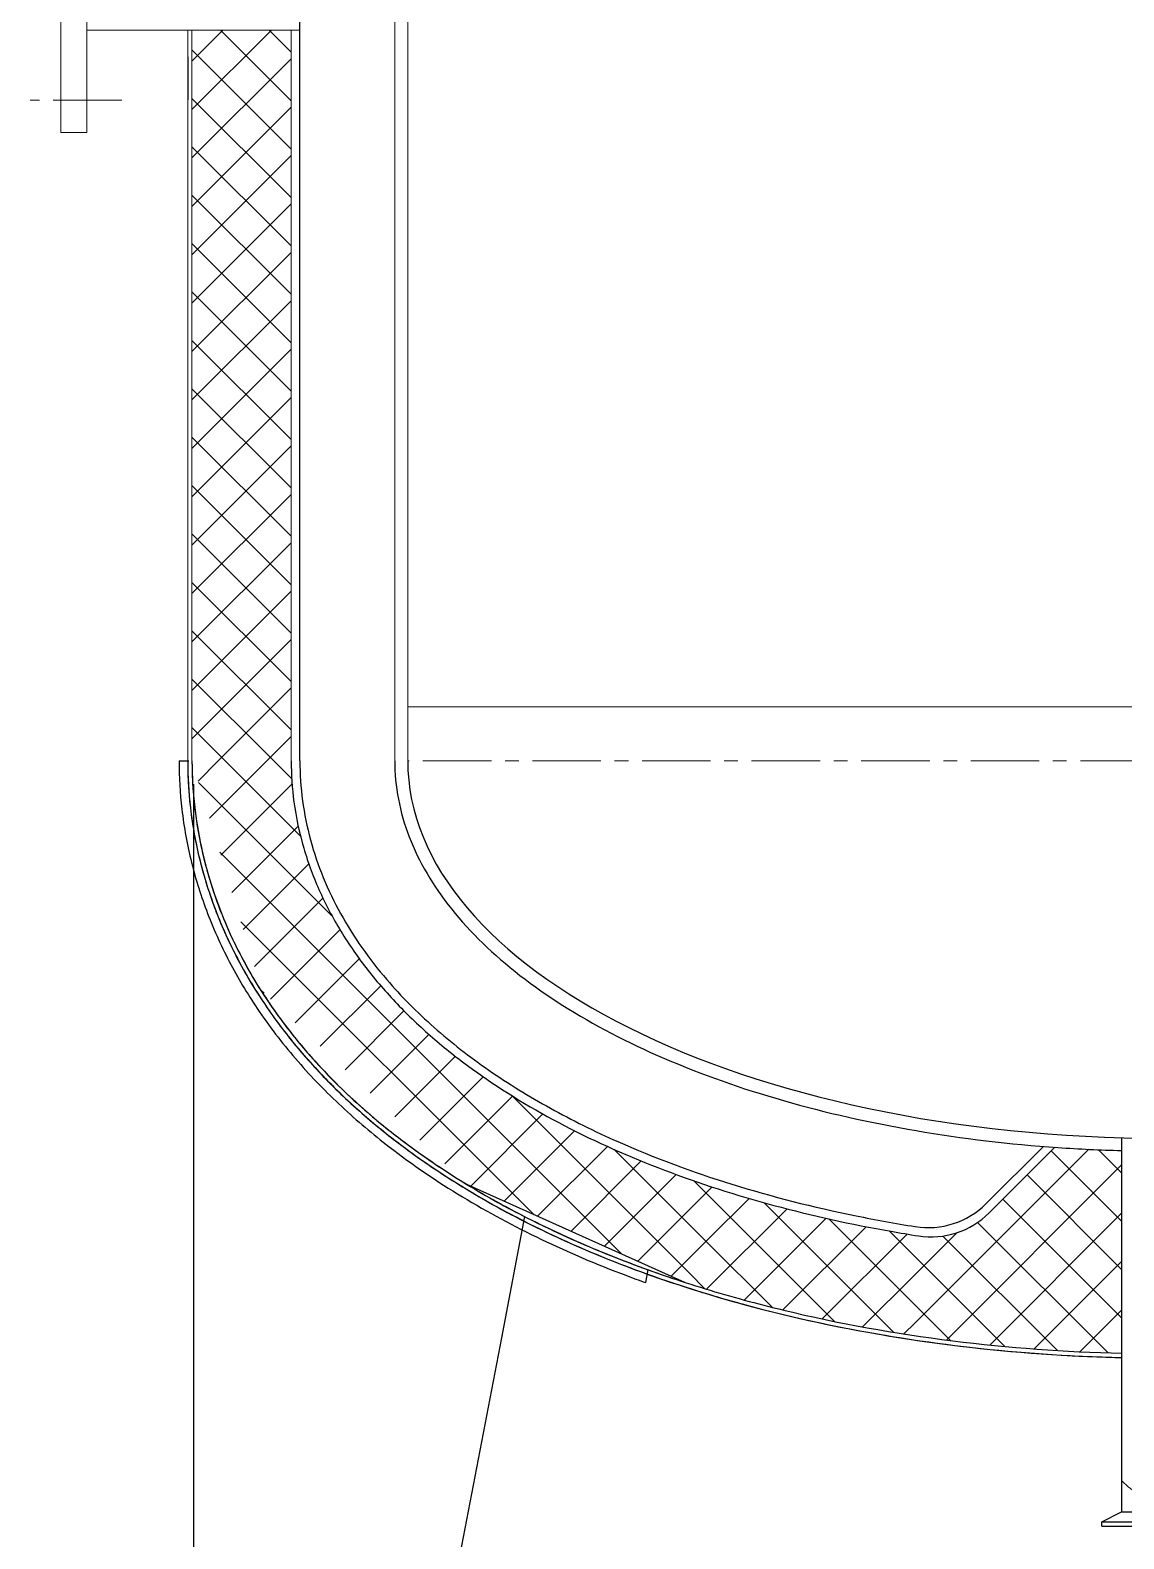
# Model space of a CAD drawing. Header units: millimetres. Extents: x 753 to 1784, y 2613 to 4263.
# Drawn here: x 753 to 1260, y 2971 to 3671 of the extents above; entities that cross this region are included whole.
import ezdxf

# ---------------------------------------------------------------- set-up
doc = ezdxf.new("R2010")
doc.units = ezdxf.units.MM
doc.linetypes.add('CENTER', pattern=[50.8, 31.75, -6.35, 6.35, -6.35])
doc.layers.get('0').update_dxf_attribs({"lineweight": 25})
for name, color, linetype, lineweight in [('02-粗实线(白)', 7, 'Continuous', 25), ('03-部面线(青)', 4, 'Continuous', 9), ('cen', 1, 'CENTER', 9), ('RAHMEN025', 7, 'Continuous', 15), ('图层1', 7, 'Continuous', 15), ('粗实线层', 7, 'Continuous', 15)]:
    doc.layers.add(name, color=color, linetype=linetype, lineweight=lineweight)
doc.layers.add('图层2', color=7, linetype='Continuous')

msp = doc.modelspace()

# ---------------------------------------------------------------- hatches: boundary and pattern name
at = {"layer": '03-部面线(青)'}
h = msp.add_hatch(dxfattribs=at)
h.set_pattern_fill('ANSI37', color=256, scale=5, style=0)
h.paths.add_polyline_path([(874.09, 3671.23), (828.09, 3671.23), (828.09, 3638.9), (828.09, 3332.3), (874.09, 3332.3)])
h = msp.add_hatch(dxfattribs=at)
h.set_pattern_fill('ANSI37', color=256, scale=5, style=0)
edge = h.paths.add_edge_path()
edge.add_spline(control_points=[(896.29, 3254.62), (893.06, 3260.04), (890.12, 3265.62), (884.52, 3278), (881.96, 3284.84), (877.87, 3298.85), (876.33, 3306.01), (874.5, 3319.56), (874.07, 3325.93), (874.07, 3332.3)], knot_values=[3.141593, 3.141593, 3.141593, 3.141593, 3.208735, 3.208735, 3.286323, 3.286323, 3.36391, 3.36391, 3.431436, 3.431436, 3.431436, 3.431436], degree=3, periodic=0)
edge.add_line((874.07, 3332.3), (828.09, 3332.3))
edge.add_line((828.09, 3332.3), (860.88, 3224.49))
edge.add_spline(control_points=[(860.88, 3224.49), (863.13, 3220.99), (865.48, 3217.57), (868.75, 3213.05), (869.61, 3211.88), (870.47, 3210.73)], knot_values=[3.453214, 3.453214, 3.453214, 3.453214, 3.488469, 3.488469, 3.500835, 3.500835, 3.500835, 3.500835], degree=3, periodic=0)
edge.add_line((860.88, 3224.49), (896.29, 3254.62))
h = msp.add_hatch(dxfattribs=at)
h.set_pattern_fill('ANSI37', color=256, scale=5, style=0)
edge = h.paths.add_edge_path()
edge.add_spline(control_points=[(979.09, 3175.36), (972.47, 3179.4), (966.09, 3183.61), (953.6, 3192.53), (947.52, 3197.25), (935.92, 3207.08), (930.4, 3212.2), (919.96, 3222.85), (915.05, 3228.39), (905.9, 3239.91), (901.67, 3245.89), (897.31, 3252.93), (896.8, 3253.77), (896.29, 3254.62)], knot_values=[3.431436, 3.431436, 3.431436, 3.431436, 3.50673, 3.50673, 3.584318, 3.584318, 3.661905, 3.661905, 3.739493, 3.739493, 3.817081, 3.817081, 3.827526, 3.827526, 3.827526, 3.827526], degree=3, periodic=0)
edge.add_line((896.29, 3254.62), (861.23, 3224.79))
edge.add_line((861.23, 3224.79), (955.34, 3135.99))
edge.add_line((955.34, 3135.99), (979.09, 3175.36))
h = msp.add_hatch(dxfattribs=at)
h.set_pattern_fill('ANSI37', color=256, scale=5, style=0)
edge = h.paths.add_edge_path()
edge.add_spline(control_points=[(1079.03, 3131.55), (1068.12, 3134.9), (1057.48, 3138.54), (1030.93, 3148.63), (1015.46, 3155.5), (993.38, 3166.98), (986.11, 3171.07), (979.09, 3175.36)], knot_values=[3.827526, 3.827526, 3.827526, 3.827526, 3.926455, 3.926455, 4.08163, 4.08163, 4.161511, 4.161511, 4.161511, 4.161511], degree=3, periodic=0)
edge.add_line((979.09, 3175.36), (955.34, 3135.99))
edge.add_line((955.34, 3135.99), (1056.35, 3090.5))
edge.add_line((1056.35, 3090.5), (1079.03, 3131.55))
h = msp.add_hatch(dxfattribs=at)
h.set_pattern_fill('ANSI37', color=256, scale=5, style=0)
edge = h.paths.add_edge_path()
edge.add_spline(control_points=[(1259.09, 3151.56), (1249.19, 3151.83), (1239.31, 3152.3), (1229.02, 3153.02), (1228.55, 3153.05), (1228.09, 3153.08)], knot_values=[4.570277, 4.570277, 4.570277, 4.570277, 4.654557, 4.654557, 4.658539, 4.658539, 4.658539, 4.658539], degree=3, periodic=0)
edge.add_line((1228.09, 3153.08), (1197.65, 3122.64))
edge.add_arc((1170.78, 3149.51), 38, 261.01576, 315, ccw=False)
edge.add_spline(control_points=[(1164.89, 3111.97), (1164.38, 3112.05), (1163.88, 3112.13), (1163.37, 3112.21)], knot_values=[4.404034, 4.404034, 4.404034, 4.404034, 4.408211, 4.408211, 4.408211, 4.408211], degree=3, periodic=0)
edge.add_line((1163.37, 3112.21), (1163.37, 3065.69))
edge.add_spline(control_points=[(1163.37, 3065.69), (1169.15, 3064.83), (1174.96, 3064.03), (1206.56, 3060.08), (1232.78, 3058.16), (1259.09, 3057.53)], knot_values=[4.422705, 4.422705, 4.422705, 4.422705, 4.467409, 4.467409, 4.664876, 4.664876, 4.664876, 4.664876], degree=3, periodic=0)
edge.add_line((1259.09, 3057.53), (1259.09, 3151.56))
h = msp.add_hatch(dxfattribs=at)
h.set_pattern_fill('ANSI37', color=256, scale=5, style=0)
edge = h.paths.add_edge_path()
edge.add_spline(control_points=[(1163.37, 3112.21), (1159.62, 3112.81), (1155.88, 3113.44), (1133.58, 3117.37), (1115.43, 3121.39), (1091.51, 3127.84), (1085.23, 3129.65), (1079.03, 3131.55)], knot_values=[4.161511, 4.161511, 4.161511, 4.161511, 4.192613, 4.192613, 4.347788, 4.347788, 4.404034, 4.404034, 4.404034, 4.404034], degree=3, periodic=0)
edge.add_line((1079.03, 3131.55), (1056.35, 3090.5))
edge.add_spline(control_points=[(1056.35, 3090.5), (1059.55, 3089.46), (1062.78, 3088.44), (1077.93, 3083.8), (1090.08, 3080.49), (1122.29, 3072.71), (1142.66, 3068.78), (1163.37, 3065.69)], knot_values=[4.135776, 4.135776, 4.135776, 4.135776, 4.16288, 4.16288, 4.262564, 4.262564, 4.422705, 4.422705, 4.422705, 4.422705], degree=3, periodic=0)
edge.add_line((1163.37, 3065.69), (1163.37, 3112.21))

# ---------------------------------------------------------------- linework, layer by layer
for p, q in [((878.09, 3332.3), (878.09, 3722.77)), ((822.09, 3332.3), (826.65, 3332.3)), ((828.82, 3321.55), (828.82, 3110.31)), ((1196.25, 3126.93), (1222.8, 3153.48)), ((1197.65, 3122.64), (1228.09, 3153.08)), ((955.34, 3135.99), (1056.35, 3090.5)), ((982.32, 3120.92), (971.55, 3064.67)), ((828.82, 3110.31), (828.82, 2674.08)), ((1038.43, 3090.28), (1039.6, 3096.24)), ((971.55, 3064.67), (896.8, 2674.08))]:
    msp.add_line(p, q)
for centre, start in [((1169.38, 3153.8), 260.89727), ((1170.78, 3149.51), 261.0799)]:
    msp.add_arc(centre, 38, start, 315)
msp.add_ellipse((1278.09, 3332.3), major_axis=(350, 0), ratio=0.5, start_param=3.141593, end_param=6.283185)
for points, knots in [([(822.09, 3332.3), (822.09, 3324.8), (822.53, 3317.3), (824.37, 3301.51), (825.88, 3293.25), (829.89, 3277.1), (832.39, 3269.21), (838.45, 3253.38), (842.06, 3245.48), (850.09, 3230.31), (854.52, 3223.03), (864.85, 3207.89), (870.88, 3200.15), (883.67, 3185.46), (890.43, 3178.52), (904.57, 3165.36), (911.94, 3159.14), (930.36, 3144.92), (941.67, 3137.24), (965.22, 3122.99), (977.46, 3116.43), (1002.74, 3104.31), (1015.79, 3098.76), (1032.26, 3092.52), (1035.33, 3091.39), (1038.43, 3090.28)], [3.1415927, 3.1415927, 3.1415927, 3.1415927, 3.1997692, 3.1997692, 3.2651765, 3.2651765, 3.3305837, 3.3305837, 3.4004542, 3.4004542, 3.4703247, 3.4703247, 3.5523554, 3.5523554, 3.634386, 3.634386, 3.7164167, 3.7164167, 3.8323107, 3.8323107, 3.9482047, 3.9482047, 4.0640986, 4.0640986, 4.0904976, 4.0904976, 4.0904976, 4.0904976]), ([(826.09, 3332.3), (826.09, 3325), (826.51, 3317.71), (828.29, 3302.35), (829.75, 3294.32), (833.68, 3278.39), (836.17, 3270.51), (842.02, 3255.24), (845.39, 3247.84), (852.84, 3233.59), (856.93, 3226.74), (865.73, 3213.58), (870.43, 3207.28), (880.33, 3195.2), (885.54, 3189.42), (896.39, 3178.35), (902.03, 3173.06), (913.7, 3162.93), (919.72, 3158.09), (935.92, 3145.96), (946.36, 3139.01), (968.04, 3126.04), (979.28, 3120.03), (1002.47, 3108.85), (1014.42, 3103.69), (1038.96, 3094.17), (1051.55, 3089.82), (1084.25, 3079.74), (1104.75, 3074.55), (1146.72, 3066.01), (1168.19, 3062.65), (1211.7, 3057.76), (1233.75, 3056.23), (1256.94, 3055.58), (1258.01, 3055.55), (1259.09, 3055.53)], [3.141593, 3.141593, 3.141593, 3.141593, 3.199376, 3.199376, 3.264304, 3.264304, 3.330902, 3.330902, 3.397499, 3.397499, 3.464097, 3.464097, 3.530694, 3.530694, 3.597292, 3.597292, 3.663889, 3.663889, 3.730487, 3.730487, 3.837876, 3.837876, 3.945264, 3.945264, 4.052653, 4.052653, 4.160042, 4.160042, 4.325673, 4.325673, 4.491304, 4.491304, 4.656935, 4.656935, 4.664995, 4.664995, 4.664995, 4.664995]), ([(826.09, 3332.3), (826.09, 3323.98), (826.64, 3315.67), (828.9, 3298.5), (830.71, 3289.7), (835.47, 3272.51), (838.41, 3264.16), (845.26, 3248.03), (849.16, 3240.26), (857.76, 3225.37), (862.45, 3218.24), (871.3, 3206.21), (875.33, 3201.18), (885.4, 3189.51), (891.61, 3183.03), (904.58, 3170.71), (911.34, 3164.86), (924.08, 3154.73), (929.99, 3150.35), (942.11, 3141.95), (948.32, 3137.92), (964.91, 3127.82), (975.51, 3122.02), (997.37, 3111.19), (1008.63, 3106.16), (1031.73, 3096.84), (1043.58, 3092.55), (1067.78, 3084.68), (1080.14, 3081.1), (1116.27, 3071.81), (1140.59, 3066.99), (1190.19, 3059.75), (1215.47, 3057.35), (1246.97, 3055.89), (1253.03, 3055.67), (1259.09, 3055.53)], [3.141593, 3.141593, 3.141593, 3.141593, 3.20744, 3.20744, 3.279118, 3.279118, 3.350797, 3.350797, 3.422476, 3.422476, 3.494154, 3.494154, 3.548984, 3.548984, 3.625993, 3.625993, 3.703001, 3.703001, 3.766242, 3.766242, 3.829484, 3.829484, 3.931532, 3.931532, 4.033579, 4.033579, 4.135627, 4.135627, 4.237675, 4.237675, 4.428639, 4.428639, 4.619603, 4.619603, 4.664995, 4.664995, 4.664995, 4.664995]), ([(828.09, 3332.3), (828.09, 3325.08), (828.51, 3317.85), (830.17, 3303.54), (831.4, 3296.45), (834.64, 3282.53), (836.63, 3275.7), (841.3, 3262.38), (843.97, 3255.89), (849.9, 3243.3), (853.16, 3237.2), (860.17, 3225.4), (863.93, 3219.71), (871.87, 3208.73), (876.05, 3203.44), (887.13, 3190.5), (894.28, 3183.12), (909.29, 3169.17), (917.16, 3162.6), (933.52, 3150.18), (942.01, 3144.33), (959.55, 3133.29), (968.61, 3128.1), (991.64, 3115.98), (1005.93, 3109.42), (1030.73, 3099.4), (1040.99, 3095.62), (1051.44, 3092.12)], [3.1415927, 3.1415927, 3.1415927, 3.1415927, 3.1994054, 3.1994054, 3.2572181, 3.2572181, 3.3150308, 3.3150308, 3.3728435, 3.3728435, 3.4306563, 3.4306563, 3.488469, 3.488469, 3.5462817, 3.5462817, 3.6351695, 3.6351695, 3.7240572, 3.7240572, 3.812945, 3.812945, 3.9018327, 3.9018327, 4.0329192, 4.0329192, 4.121889, 4.121889, 4.121889, 4.121889]), ([(828.09, 3332.3), (828.09, 3323.78), (828.67, 3315.28), (830.72, 3300.29), (831.96, 3293.79), (834.49, 3283.42), (835.58, 3279.5), (837.99, 3271.76), (839.31, 3267.95), (842.44, 3259.69), (844.3, 3255.27), (848.3, 3246.63), (850.44, 3242.39), (857.39, 3229.66), (862.62, 3221.48), (872.45, 3207.96), (876.87, 3202.43), (886.09, 3191.79), (890.91, 3186.68), (902.99, 3174.79), (910.43, 3168.21), (924.14, 3157.18), (930.29, 3152.6), (946.07, 3141.6), (955.93, 3135.43), (976.31, 3123.87), (986.83, 3118.47), (1008.49, 3108.41), (1019.62, 3103.74), (1042.43, 3095.08), (1054.1, 3091.1), (1077.93, 3083.8), (1090.08, 3080.49), (1127.83, 3071.38), (1154.07, 3066.64), (1206.56, 3060.08), (1232.78, 3058.16), (1259.09, 3057.53)], [3.141593, 3.141593, 3.141593, 3.141593, 3.209712, 3.209712, 3.26305, 3.26305, 3.296103, 3.296103, 3.329157, 3.329157, 3.368694, 3.368694, 3.408232, 3.408232, 3.490268, 3.490268, 3.550958, 3.550958, 3.611647, 3.611647, 3.697831, 3.697831, 3.764145, 3.764145, 3.863829, 3.863829, 3.963513, 3.963513, 4.063197, 4.063197, 4.16288, 4.16288, 4.262564, 4.262564, 4.467409, 4.467409, 4.664876, 4.664876, 4.664876, 4.664876]), ([(874.07, 3332.3), (874.07, 3325.93), (874.5, 3319.56), (876.33, 3306.01), (877.87, 3298.85), (881.96, 3284.84), (884.52, 3278), (890.53, 3264.73), (893.98, 3258.3), (901.67, 3245.89), (905.9, 3239.91), (915.05, 3228.39), (919.96, 3222.85), (930.4, 3212.2), (935.92, 3207.08), (947.52, 3197.25), (953.6, 3192.53), (972.61, 3178.95), (986.3, 3170.66), (1015.46, 3155.5), (1030.93, 3148.63), (1063.36, 3136.31), (1080.32, 3130.86), (1115.43, 3121.39), (1133.58, 3117.37), (1156.38, 3113.35), (1160.62, 3112.64), (1164.89, 3111.97)], [3.141593, 3.141593, 3.141593, 3.141593, 3.209118, 3.209118, 3.286706, 3.286706, 3.364293, 3.364293, 3.441881, 3.441881, 3.519469, 3.519469, 3.597056, 3.597056, 3.674644, 3.674644, 3.752231, 3.752231, 3.907406, 3.907406, 4.062582, 4.062582, 4.217757, 4.217757, 4.372932, 4.372932, 4.408211, 4.408211, 4.408211, 4.408211]), ([(878.09, 3332.3), (878.09, 3326.12), (878.51, 3319.94), (880.16, 3307.7), (881.4, 3301.64), (884.63, 3289.73), (886.62, 3283.88), (891.31, 3272.47), (893.99, 3266.9), (899.98, 3256.07), (903.27, 3250.82), (910.42, 3240.62), (914.27, 3235.69), (925.05, 3223.09), (932.4, 3215.7), (948.23, 3201.7), (956.72, 3195.09), (974.74, 3182.6), (984.26, 3176.73), (1004.23, 3165.68), (1014.68, 3160.51), (1042.24, 3148.28), (1059.91, 3141.7), (1096.85, 3130.22), (1116.11, 3125.31), (1144.97, 3119.43), (1154.13, 3117.76), (1163.37, 3116.28)], [3.141593, 3.141593, 3.141593, 3.141593, 3.209016, 3.209016, 3.276439, 3.276439, 3.343862, 3.343862, 3.411285, 3.411285, 3.478708, 3.478708, 3.546131, 3.546131, 3.656276, 3.656276, 3.766422, 3.766422, 3.876567, 3.876567, 3.986713, 3.986713, 4.155952, 4.155952, 4.325192, 4.325192, 4.402278, 4.402278, 4.402278, 4.402278]), ([(922.09, 3332.3), (922.09, 3326.38), (922.65, 3320.45), (924.9, 3308.67), (926.58, 3302.83), (931.03, 3291.29), (933.79, 3285.6), (943.66, 3268.77), (952.34, 3257.95), (973.48, 3237.48), (985.94, 3227.82), (1014.17, 3209.92), (1029.95, 3201.68), (1064.25, 3186.89), (1082.77, 3180.33), (1121.93, 3169.11), (1142.56, 3164.44), (1185.19, 3157.15), (1207.19, 3154.53), (1239.31, 3152.3), (1249.19, 3151.83), (1259.09, 3151.56)], [3.141593, 3.141593, 3.141593, 3.141593, 3.236707, 3.236707, 3.331821, 3.331821, 3.426935, 3.426935, 3.618156, 3.618156, 3.809376, 3.809376, 4.000597, 4.000597, 4.191818, 4.191818, 4.383038, 4.383038, 4.574259, 4.574259, 4.658539, 4.658539, 4.658539, 4.658539])]:
    msp.add_open_spline(points, degree=3, knots=knots)
at = {"layer": '02-粗实线(白)'}
for p, q in [((1259.09, 3157.56), (1259.09, 3003.8)), ((1259.09, 3018.8), (1259.09, 2984)), ((1249.84, 2979.3), (1259.09, 2984)), ((1259.09, 2984), (1297.09, 2984)), ((1249.84, 2979.3), (1306.34, 2979.3)), ((1249.84, 2977.3), (1249.84, 2979.3)), ((1249.84, 2977.3), (1306.34, 2977.3)), ((1259.09, 2977.3), (1259.09, 2977.3))]:
    msp.add_line(p, q, dxfattribs=at)
at = {"layer": '03-部面线(青)'}
msp.add_spline([(1259.09, 2998.48), (1267.35, 2992.74), (1282.95, 2998.98), (1297.09, 2994.74)], degree=3, dxfattribs=at)
at = {"layer": 'cen'}
for p, q in [((795.54, 3638.73), (753.08, 3638.73)), ((1678.09, 3332.3), (928.09, 3332.3))]:
    msp.add_line(p, q, dxfattribs=at)
at = {"layer": 'RAHMEN025'}
for p, q in [((928.09, 3332.3), (928.09, 3920.52)), ((922.09, 3332.3), (922.09, 3855.07)), ((826.09, 3638.9), (826.09, 3671.23)), ((828.09, 3638.9), (828.09, 3671.23)), ((874.09, 3332.3), (874.09, 3671.23)), ((828.09, 3332.3), (828.09, 3638.9)), ((1628.09, 3357.3), (928.09, 3357.3))]:
    msp.add_line(p, q, dxfattribs=at)
at = {"layer": '图层1'}
for p, q in [((767.31, 3623.73), (767.31, 3743.73)), ((779.31, 3623.73), (779.31, 3743.73)), ((878.05, 3671.23), (779.31, 3671.23)), ((779.31, 3623.73), (767.31, 3623.73))]:
    msp.add_line(p, q, dxfattribs=at)
at = {"layer": '图层2'}
msp.add_line((826.09, 3658.89), (826.09, 3638.9), dxfattribs=at)
at = {"layer": '粗实线层'}
msp.add_line((826.09, 3638.9), (826.09, 3332.3), dxfattribs=at)

doc.saveas('drawing.dxf')
